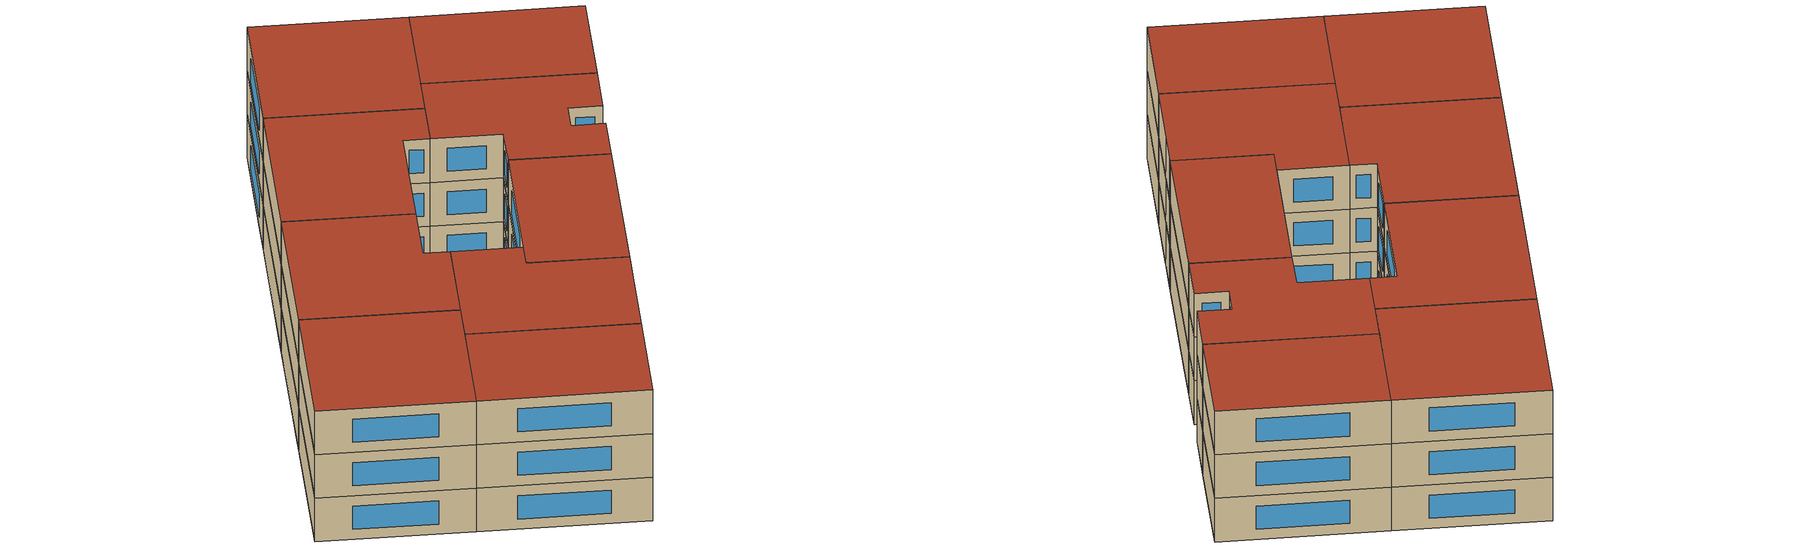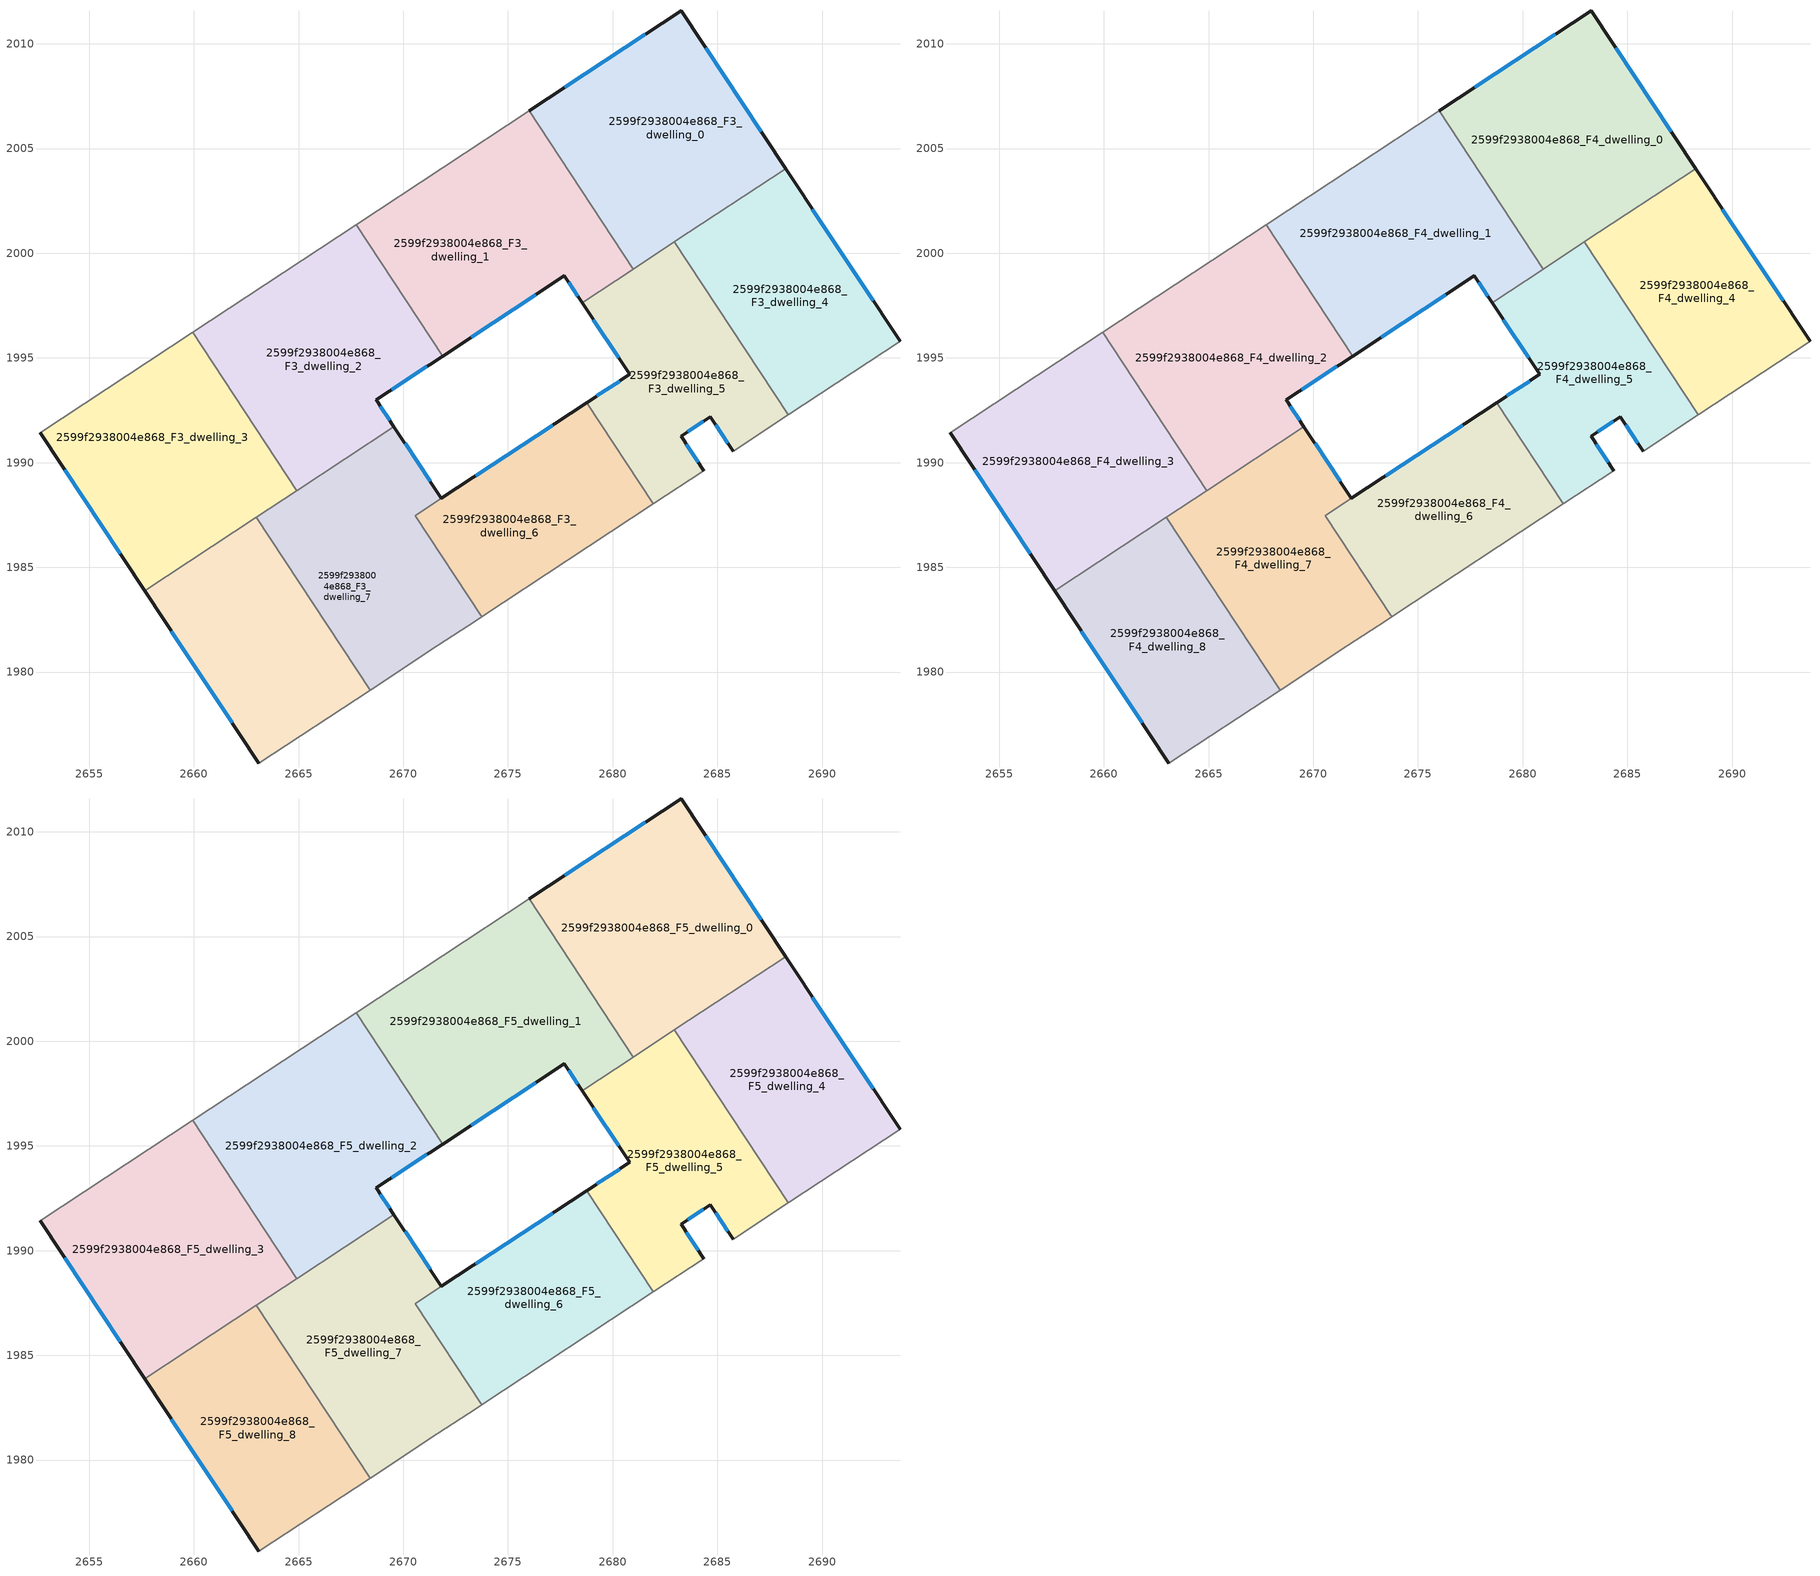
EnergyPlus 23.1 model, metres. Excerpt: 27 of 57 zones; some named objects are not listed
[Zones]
2599f2938004e868_F3_dwelling_0
 floor adiabatic (EU_floor_Construction): 2683.27,2011.58 2688.26,2004.04 2682.71,2000.38 2677.73,2007.93 z9
 floor to 2599f2938004e868_F2_dwelling_3 (EU_floor_Construction): 2677.73,2007.93 2682.71,2000.38 2680.98,1999.24 2676.01,2006.8 z9
 wall outside (EU_wall_Construction): 2688.26,2004.04 2683.27,2011.58 2676.01,2006.8 z9:12
 wall to 2599f2938004e868_F3_dwelling_1 (EU_wall_Construction): 2676.01,2006.8 2680.98,1999.24 z9:12
 wall to 2599f2938004e868_F3_dwelling_4 (EU_wall_Construction): 2682.95,2000.54 2688.26,2004.04 z9:12
 wall to 2599f2938004e868_F3_dwelling_5 (EU_wall_Construction): 2680.98,1999.24 2682.95,2000.54 z9:12
 window (EU_Window_Construction): 2681.56,2010.46 2677.71,2007.92 / 2687.09,2005.81 2684.44,2009.81 z9.7:11.3
2599f2938004e868_F3_dwelling_1
 floor to 2599f2938004e868_F2_dwelling_4 (EU_floor_Construction): 2673.59,2005.21 2678.56,1997.65 2678.54,1997.64 2677.7,1998.92 2671.88,1995.08 2667.75,2001.36 z9
 floor to 2599f2938004e868_F2_dwelling_3 (EU_floor_Construction): 2676.01,2006.8 2680.98,1999.24 2678.56,1997.65 2673.59,2005.21 z9
 wall outside (EU_wall_Construction): 2671.88,1995.08 2677.7,1998.92 2678.54,1997.64 z9:12
 wall to 2599f2938004e868_F3_dwelling_2 (EU_wall_Construction): 2667.75,2001.36 2671.88,1995.08 z9:12
 wall adiabatic (EU_wall_Construction): 2676.01,2006.8 2667.75,2001.36 z9:12
 wall to 2599f2938004e868_F3_dwelling_5 (EU_wall_Construction): 2678.54,1997.64 2680.98,1999.24 z9:12
 window (EU_Window_Construction): 2677.9,1998.62 2678.35,1997.94 / 2673.25,1995.98 2676.33,1998.02 z9.7:11.3
2599f2938004e868_F3_dwelling_2
 floor to 2599f2938004e868_F2_dwelling_6 (EU_floor_Construction): 2666.37,2000.46 2670.5,1994.18 2668.71,1993 2669.56,1991.72 2665.99,1989.38 2661.02,1996.93 z9
 floor to 2599f2938004e868_F2_dwelling_4 (EU_floor_Construction): 2667.75,2001.36 2671.88,1995.08 2670.5,1994.18 2666.37,2000.46 z9
 floor to 2599f2938004e868_F2_dwelling_9 (EU_floor_Construction): 2661.02,1996.93 2664.48,1991.67 2663.4,1990.96 2659.94,1996.22 z9
 floor to 2599f2938004e868_F2_dwelling_8 (EU_floor_Construction): 2664.48,1991.67 2665.99,1989.38 2664.91,1988.67 2663.4,1990.96 z9
 wall outside (EU_wall_Construction): 2669.56,1991.72 2668.71,1993 2671.88,1995.08 z9:12
 wall to 2599f2938004e868_F3_dwelling_3 (EU_wall_Construction): 2659.94,1996.22 2664.91,1988.67 z9:12
 wall adiabatic (EU_wall_Construction): 2667.75,2001.36 2659.94,1996.22 z9:12
 wall to 2599f2938004e868_F3_dwelling_7 (EU_wall_Construction): 2664.91,1988.67 2669.56,1991.72 z9:12
 window (EU_Window_Construction): 2669.36,1992.02 2668.91,1992.7 / 2669.46,1993.49 2671.14,1994.6 z9.7:11.3
2599f2938004e868_F3_dwelling_3
 floor to 2599f2938004e868_F2_dwelling_9 (EU_floor_Construction): 2659.94,1996.22 2663.4,1990.96 2656.13,1986.18 2652.66,1991.43 z9
 floor to 2599f2938004e868_F2_dwelling_8 (EU_floor_Construction): 2663.4,1990.96 2664.91,1988.67 2657.65,1983.89 2656.13,1986.18 z9
 wall outside (EU_wall_Construction): 2652.66,1991.43 2657.65,1983.89 z9:12
 wall adiabatic (EU_wall_Construction): 2659.94,1996.22 2652.66,1991.43 z9:12
 wall to 2599f2938004e868_F3_dwelling_8 (EU_wall_Construction): 2657.65,1983.89 2662.98,1987.4 z9:12
 wall to 2599f2938004e868_F3_dwelling_7 (EU_wall_Construction): 2662.98,1987.4 2664.91,1988.67 z9:12
 window (EU_Window_Construction): 2653.83,1989.66 2656.48,1985.66 z9.7:11.3
2599f2938004e868_F3_dwelling_4
 floor to 2599f2938004e868_F2_dwelling_0 (EU_floor_Construction): 2688.51,2003.67 2693.72,1995.79 2688.4,1992.28 2683.2,2000.17 z9
 floor to 2599f2938004e868_F2_dwelling_1 (EU_floor_Construction): 2688.26,2004.04 2688.51,2003.67 2683.2,2000.17 2682.95,2000.54 z9
 wall outside (EU_wall_Construction): 2693.72,1995.79 2688.26,2004.04 z9:12
 wall to 2599f2938004e868_F3_dwelling_5 (EU_wall_Construction): 2682.95,2000.54 2688.4,1992.28 z9:12
 wall adiabatic (EU_wall_Construction): 2688.4,1992.28 2693.72,1995.79 z9:12
 window (EU_Window_Construction): 2692.44,1997.72 2689.54,2002.1 z9.7:11.3
2599f2938004e868_F3_dwelling_5
 floor to 2599f2938004e868_F2_dwelling_2 (EU_floor_Construction): 2684.46,1997.72 2688.15,1992.11 2685.77,1990.54 2684.67,1992.2 2683.27,1991.26 2684.36,1989.62 2681.95,1988.04 2678.77,1992.87 2680.81,1994.21 2680.3,1994.99 z9
 floor to 2599f2938004e868_F2_dwelling_0 (EU_floor_Construction): 2683.2,2000.17 2688.4,1992.28 2688.15,1992.11 2682.95,2000.01 z9
 floor to 2599f2938004e868_F2_dwelling_4 (EU_floor_Construction): 2678.56,1997.65 2679.95,1995.54 2679.94,1995.53 2678.54,1997.64 z9
 floor to 2599f2938004e868_F2_dwelling_3 (EU_floor_Construction): 2682.71,2000.38 2684.46,1997.72 2680.3,1994.99 2680.22,1995.11 2679.94,1995.53 2679.95,1995.54 2678.56,1997.65 z9
 floor to 2599f2938004e868_F2_dwelling_1 (EU_floor_Construction): 2682.95,2000.54 2683.2,2000.17 2682.95,2000.01 2682.71,2000.38 z9
 wall outside (EU_wall_Construction): 2678.54,1997.64 2680.81,1994.21 2678.77,1992.87 / 2684.36,1989.62 2683.27,1991.26 2684.67,1992.2 2685.77,1990.54 z9:12
 wall adiabatic (EU_wall_Construction): 2681.95,1988.04 2684.36,1989.62 / 2685.77,1990.54 2688.4,1992.28 z9:12
 wall to 2599f2938004e868_F3_dwelling_6 (EU_wall_Construction): 2678.77,1992.87 2681.95,1988.04 z9:12
 window (EU_Window_Construction): 2680.33,1993.9 2679.25,1993.18 / 2679.08,1996.84 2680.28,1995.02 / 2684.93,1991.81 2685.51,1990.93 / 2683.6,1991.48 2684.34,1991.98 / 2684.1,1990.01 2683.52,1990.88 z9.7:11.3
2599f2938004e868_F3_dwelling_6
 floor to 2599f2938004e868_F2_dwelling_5 (EU_floor_Construction): 2676.39,1991.3 2679.57,1986.47 2673.74,1982.63 2670.56,1987.47 z9
 floor to 2599f2938004e868_F2_dwelling_2 (EU_floor_Construction): 2678.77,1992.87 2681.95,1988.04 2679.61,1986.5 2679.57,1986.47 2676.39,1991.3 2676.43,1991.33 z9
 wall outside (EU_wall_Construction): 2678.77,1992.87 2671.82,1988.3 z9:12
 wall adiabatic (EU_wall_Construction): 2673.74,1982.63 2681.95,1988.04 z9:12
 wall to 2599f2938004e868_F3_dwelling_7 (EU_wall_Construction): 2671.82,1988.3 2670.56,1987.47 2673.74,1982.63 z9:12
 window (EU_Window_Construction): 2677.14,1991.79 2673.45,1989.37 z9.7:11.3
2599f2938004e868_F3_dwelling_7
 floor to 2599f2938004e868_F2_dwelling_7 (EU_floor_Construction): 2666.22,1989.03 2671.43,1981.12 2668.42,1979.14 2663.22,1987.05 z9
 floor to 2599f2938004e868_F2_dwelling_6 (EU_floor_Construction): 2669.56,1991.72 2671.18,1989.27 2667.61,1986.92 2665.99,1989.38 z9
 floor to 2599f2938004e868_F2_dwelling_5 (EU_floor_Construction): 2671.82,1988.3 2670.56,1987.47 2673.74,1982.63 2673.5,1982.47 2671.63,1981.25 2671.43,1981.12 2667.61,1986.92 2671.18,1989.27 z9
 floor to 2599f2938004e868_F2_dwelling_8 (EU_floor_Construction): 2665.99,1989.38 2666.22,1989.02 2663.22,1987.05 2662.98,1987.4 z9
 wall outside (EU_wall_Construction): 2671.82,1988.3 2669.56,1991.72 z9:12
 wall adiabatic (EU_wall_Construction): 2668.42,1979.14 2671.63,1981.25 2673.5,1982.47 2673.74,1982.63 z9:12
 wall to 2599f2938004e868_F3_dwelling_8 (EU_wall_Construction): 2662.98,1987.4 2668.42,1979.14 z9:12
 window (EU_Window_Construction): 2671.29,1989.1 2670.09,1990.92 z9.7:11.3
2599f2938004e868_F3_dwelling_8
 floor to 2599f2938004e868_F2_dwelling_8 (EU_floor_Construction): 2663.22,1987.05 2660.66,1985.37 2665.87,1977.46 2663.11,1975.65 2657.65,1983.89 2662.98,1987.4 z9
 floor to 2599f2938004e868_F2_dwelling_7 (EU_floor_Construction): 2663.22,1987.05 2668.42,1979.14 2665.87,1977.46 2660.66,1985.37 z9
 wall outside (EU_wall_Construction): 2657.65,1983.89 2663.11,1975.65 z9:12
 wall adiabatic (EU_wall_Construction): 2663.11,1975.65 2668.42,1979.14 z9:12
 window (EU_Window_Construction): 2658.93,1981.95 2661.83,1977.58 z9.7:11.3
2599f2938004e868_F4_dwelling_0
 floor to 2599f2938004e868_F3_dwelling_0 (EU_floor_Construction): 2683.27,2011.58 2688.26,2004.04 2680.98,1999.24 2676.01,2006.8 z12
 wall outside (EU_wall_Construction): 2688.26,2004.04 2683.27,2011.58 2676.01,2006.8 z12:15
 wall to 2599f2938004e868_F4_dwelling_1 (EU_wall_Construction): 2676.01,2006.8 2680.98,1999.24 z12:15
 wall to 2599f2938004e868_F4_dwelling_4 (EU_wall_Construction): 2682.95,2000.54 2688.26,2004.04 z12:15
 wall to 2599f2938004e868_F4_dwelling_5 (EU_wall_Construction): 2680.98,1999.24 2682.95,2000.54 z12:15
 window (EU_Window_Construction): 2681.56,2010.46 2677.71,2007.92 / 2687.09,2005.81 2684.44,2009.81 z12.7:14.3
2599f2938004e868_F4_dwelling_1
 floor to 2599f2938004e868_F3_dwelling_1 (EU_floor_Construction): 2676.01,2006.8 2680.98,1999.24 2678.54,1997.64 2677.7,1998.92 2671.88,1995.08 2667.75,2001.36 z12
 wall outside (EU_wall_Construction): 2671.88,1995.08 2677.7,1998.92 2678.54,1997.64 z12:15
 wall to 2599f2938004e868_F4_dwelling_2 (EU_wall_Construction): 2667.75,2001.36 2671.88,1995.08 z12:15
 wall adiabatic (EU_wall_Construction): 2676.01,2006.8 2667.75,2001.36 z12:15
 wall to 2599f2938004e868_F4_dwelling_5 (EU_wall_Construction): 2678.54,1997.64 2680.98,1999.24 z12:15
 window (EU_Window_Construction): 2677.9,1998.62 2678.35,1997.94 / 2673.25,1995.98 2676.33,1998.02 z12.7:14.3
2599f2938004e868_F4_dwelling_2
 floor to 2599f2938004e868_F3_dwelling_2 (EU_floor_Construction): 2667.75,2001.36 2671.88,1995.08 2668.71,1993 2669.56,1991.72 2664.91,1988.67 2659.94,1996.22 z12
 wall outside (EU_wall_Construction): 2669.56,1991.72 2668.71,1993 2671.88,1995.08 z12:15
 wall to 2599f2938004e868_F4_dwelling_3 (EU_wall_Construction): 2659.94,1996.22 2664.91,1988.67 z12:15
 wall adiabatic (EU_wall_Construction): 2667.75,2001.36 2659.94,1996.22 z12:15
 wall to 2599f2938004e868_F4_dwelling_7 (EU_wall_Construction): 2664.91,1988.67 2669.56,1991.72 z12:15
 window (EU_Window_Construction): 2669.36,1992.02 2668.91,1992.7 / 2669.46,1993.49 2671.14,1994.6 z12.7:14.3
2599f2938004e868_F4_dwelling_3
 floor to 2599f2938004e868_F3_dwelling_3 (EU_floor_Construction): 2659.94,1996.22 2664.91,1988.67 2657.65,1983.89 2652.66,1991.43 z12
 wall outside (EU_wall_Construction): 2652.66,1991.43 2657.65,1983.89 z12:15
 wall adiabatic (EU_wall_Construction): 2659.94,1996.22 2652.66,1991.43 z12:15
 wall to 2599f2938004e868_F4_dwelling_8 (EU_wall_Construction): 2657.65,1983.89 2662.98,1987.4 z12:15
 wall to 2599f2938004e868_F4_dwelling_7 (EU_wall_Construction): 2662.98,1987.4 2664.91,1988.67 z12:15
 window (EU_Window_Construction): 2653.83,1989.66 2656.48,1985.66 z12.7:14.3
2599f2938004e868_F4_dwelling_4
 floor to 2599f2938004e868_F3_dwelling_4 (EU_floor_Construction): 2688.26,2004.04 2693.72,1995.79 2688.4,1992.28 2682.95,2000.54 z12
 wall outside (EU_wall_Construction): 2693.72,1995.79 2688.26,2004.04 z12:15
 wall to 2599f2938004e868_F4_dwelling_5 (EU_wall_Construction): 2682.95,2000.54 2688.4,1992.28 z12:15
 wall adiabatic (EU_wall_Construction): 2688.4,1992.28 2693.72,1995.79 z12:15
 window (EU_Window_Construction): 2692.44,1997.72 2689.54,2002.1 z12.7:14.3
2599f2938004e868_F4_dwelling_5
 floor to 2599f2938004e868_F3_dwelling_5 (EU_floor_Construction): 2682.95,2000.54 2688.4,1992.28 2685.77,1990.54 2684.67,1992.2 2683.27,1991.26 2684.36,1989.62 2681.95,1988.04 2678.77,1992.87 2680.81,1994.21 2678.54,1997.64 z12
 wall outside (EU_wall_Construction): 2678.54,1997.64 2680.81,1994.21 2678.77,1992.87 / 2684.36,1989.62 2683.27,1991.26 2684.67,1992.2 2685.77,1990.54 z12:15
 wall adiabatic (EU_wall_Construction): 2681.95,1988.04 2684.36,1989.62 / 2685.77,1990.54 2688.4,1992.28 z12:15
 wall to 2599f2938004e868_F4_dwelling_6 (EU_wall_Construction): 2678.77,1992.87 2681.95,1988.04 z12:15
 window (EU_Window_Construction): 2680.33,1993.9 2679.25,1993.18 / 2679.08,1996.84 2680.28,1995.02 / 2684.93,1991.81 2685.51,1990.93 / 2683.6,1991.48 2684.34,1991.98 / 2684.1,1990.01 2683.52,1990.88 z12.7:14.3
2599f2938004e868_F4_dwelling_6
 floor to 2599f2938004e868_F3_dwelling_6 (EU_floor_Construction): 2678.77,1992.87 2681.95,1988.04 2673.74,1982.63 2670.56,1987.47 z12
 wall outside (EU_wall_Construction): 2678.77,1992.87 2671.82,1988.3 z12:15
 wall adiabatic (EU_wall_Construction): 2673.74,1982.63 2681.95,1988.04 z12:15
 wall to 2599f2938004e868_F4_dwelling_7 (EU_wall_Construction): 2671.82,1988.3 2670.56,1987.47 2673.74,1982.63 z12:15
 window (EU_Window_Construction): 2677.14,1991.79 2673.45,1989.37 z12.7:14.3
2599f2938004e868_F4_dwelling_7
 floor to 2599f2938004e868_F3_dwelling_7 (EU_floor_Construction): 2671.82,1988.3 2670.56,1987.47 2673.74,1982.63 2673.5,1982.47 2671.63,1981.25 2668.42,1979.14 2662.98,1987.4 2669.56,1991.72 z12
 wall outside (EU_wall_Construction): 2671.82,1988.3 2669.56,1991.72 z12:15
 wall adiabatic (EU_wall_Construction): 2668.42,1979.14 2671.63,1981.25 2673.5,1982.47 2673.74,1982.63 z12:15
 wall to 2599f2938004e868_F4_dwelling_8 (EU_wall_Construction): 2662.98,1987.4 2668.42,1979.14 z12:15
 window (EU_Window_Construction): 2671.29,1989.1 2670.09,1990.92 z12.7:14.3
2599f2938004e868_F4_dwelling_8
 floor to 2599f2938004e868_F3_dwelling_8 (EU_floor_Construction): 2662.98,1987.4 2668.42,1979.14 2663.11,1975.65 2657.65,1983.89 z12
 wall outside (EU_wall_Construction): 2657.65,1983.89 2663.11,1975.65 z12:15
 wall adiabatic (EU_wall_Construction): 2663.11,1975.65 2668.42,1979.14 z12:15
 window (EU_Window_Construction): 2658.93,1981.95 2661.83,1977.58 z12.7:14.3
2599f2938004e868_F5_dwelling_0
 floor to 2599f2938004e868_F4_dwelling_0 (EU_floor_Construction): 2683.27,2011.58 2688.26,2004.04 2680.98,1999.24 2676.01,2006.8 z15
 wall outside (EU_wall_Construction): 2688.26,2004.04 2683.27,2011.58 2676.01,2006.8 z15:18
 wall to 2599f2938004e868_F5_dwelling_1 (EU_wall_Construction): 2676.01,2006.8 2680.98,1999.24 z15:18
 wall to 2599f2938004e868_F5_dwelling_4 (EU_wall_Construction): 2682.95,2000.54 2688.26,2004.04 z15:18
 wall to 2599f2938004e868_F5_dwelling_5 (EU_wall_Construction): 2680.98,1999.24 2682.95,2000.54 z15:18
 window (EU_Window_Construction): 2681.56,2010.46 2677.71,2007.92 / 2687.09,2005.81 2684.44,2009.81 z15.7:17.3
 roof outside (EU_roof_Construction): 2688.26,2004.04 2683.27,2011.58 2676.01,2006.8 2680.98,1999.24 z18
2599f2938004e868_F5_dwelling_1
 floor to 2599f2938004e868_F4_dwelling_1 (EU_floor_Construction): 2676.01,2006.8 2680.98,1999.24 2678.54,1997.64 2677.7,1998.92 2671.88,1995.08 2667.75,2001.36 z15
 wall outside (EU_wall_Construction): 2671.88,1995.08 2677.7,1998.92 2678.54,1997.64 z15:18
 wall to 2599f2938004e868_F5_dwelling_2 (EU_wall_Construction): 2667.75,2001.36 2671.88,1995.08 z15:18
 wall adiabatic (EU_wall_Construction): 2676.01,2006.8 2667.75,2001.36 z15:18
 wall to 2599f2938004e868_F5_dwelling_5 (EU_wall_Construction): 2678.54,1997.64 2680.98,1999.24 z15:18
 window (EU_Window_Construction): 2677.9,1998.62 2678.35,1997.94 / 2673.25,1995.98 2676.33,1998.02 z15.7:17.3
 roof outside (EU_roof_Construction): 2678.54,1997.64 2680.98,1999.24 2676.01,2006.8 2667.75,2001.36 2671.88,1995.08 2677.7,1998.92 z18
2599f2938004e868_F5_dwelling_2
 floor to 2599f2938004e868_F4_dwelling_2 (EU_floor_Construction): 2667.75,2001.36 2671.88,1995.08 2668.71,1993 2669.56,1991.72 2664.91,1988.67 2659.94,1996.22 z15
 wall outside (EU_wall_Construction): 2669.56,1991.72 2668.71,1993 2671.88,1995.08 z15:18
 wall to 2599f2938004e868_F5_dwelling_3 (EU_wall_Construction): 2659.94,1996.22 2664.91,1988.67 z15:18
 wall adiabatic (EU_wall_Construction): 2667.75,2001.36 2659.94,1996.22 z15:18
 wall to 2599f2938004e868_F5_dwelling_7 (EU_wall_Construction): 2664.91,1988.67 2669.56,1991.72 z15:18
 window (EU_Window_Construction): 2669.36,1992.02 2668.91,1992.7 / 2669.46,1993.49 2671.14,1994.6 z15.7:17.3
 roof outside (EU_roof_Construction): 2669.56,1991.72 2668.71,1993 2671.88,1995.08 2667.75,2001.36 2659.94,1996.22 2664.91,1988.67 z18
2599f2938004e868_F5_dwelling_3
 floor to 2599f2938004e868_F4_dwelling_3 (EU_floor_Construction): 2659.94,1996.22 2664.91,1988.67 2657.65,1983.89 2652.66,1991.43 z15
 wall outside (EU_wall_Construction): 2652.66,1991.43 2657.65,1983.89 z15:18
 wall adiabatic (EU_wall_Construction): 2659.94,1996.22 2652.66,1991.43 z15:18
 wall to 2599f2938004e868_F5_dwelling_8 (EU_wall_Construction): 2657.65,1983.89 2662.98,1987.4 z15:18
 wall to 2599f2938004e868_F5_dwelling_7 (EU_wall_Construction): 2662.98,1987.4 2664.91,1988.67 z15:18
 window (EU_Window_Construction): 2653.83,1989.66 2656.48,1985.66 z15.7:17.3
 roof outside (EU_roof_Construction): 2664.91,1988.67 2659.94,1996.22 2652.66,1991.43 2657.65,1983.89 z18
2599f2938004e868_F5_dwelling_4
 floor to 2599f2938004e868_F4_dwelling_4 (EU_floor_Construction): 2688.26,2004.04 2693.72,1995.79 2688.4,1992.28 2682.95,2000.54 z15
 wall outside (EU_wall_Construction): 2693.72,1995.79 2688.26,2004.04 z15:18
 wall to 2599f2938004e868_F5_dwelling_5 (EU_wall_Construction): 2682.95,2000.54 2688.4,1992.28 z15:18
 wall adiabatic (EU_wall_Construction): 2688.4,1992.28 2693.72,1995.79 z15:18
 window (EU_Window_Construction): 2692.44,1997.72 2689.54,2002.1 z15.7:17.3
 roof outside (EU_roof_Construction): 2693.72,1995.79 2688.26,2004.04 2682.95,2000.54 2688.4,1992.28 z18
2599f2938004e868_F5_dwelling_5
 floor to 2599f2938004e868_F4_dwelling_5 (EU_floor_Construction): 2682.95,2000.54 2688.4,1992.28 2685.77,1990.54 2684.67,1992.2 2683.27,1991.26 2684.36,1989.62 2681.95,1988.04 2678.77,1992.87 2680.81,1994.21 2678.54,1997.64 z15
 wall outside (EU_wall_Construction): 2678.54,1997.64 2680.81,1994.21 2678.77,1992.87 / 2684.36,1989.62 2683.27,1991.26 2684.67,1992.2 2685.77,1990.54 z15:18
 wall adiabatic (EU_wall_Construction): 2681.95,1988.04 2684.36,1989.62 / 2685.77,1990.54 2688.4,1992.28 z15:18
 wall to 2599f2938004e868_F5_dwelling_6 (EU_wall_Construction): 2678.77,1992.87 2681.95,1988.04 z15:18
 window (EU_Window_Construction): 2680.33,1993.9 2679.25,1993.18 / 2679.08,1996.84 2680.28,1995.02 / 2684.93,1991.81 2685.51,1990.93 / 2683.6,1991.48 2684.34,1991.98 / 2684.1,1990.01 2683.52,1990.88 z15.7:17.3
 roof outside (EU_roof_Construction): 2685.77,1990.54 2688.4,1992.28 2682.95,2000.54 2678.54,1997.64 2680.81,1994.21 2678.77,1992.87 2681.95,1988.04 2684.36,1989.62 2683.27,1991.26 2684.67,1992.2 z18
2599f2938004e868_F5_dwelling_6
 floor to 2599f2938004e868_F4_dwelling_6 (EU_floor_Construction): 2678.77,1992.87 2681.95,1988.04 2673.74,1982.63 2670.56,1987.47 z15
 wall outside (EU_wall_Construction): 2678.77,1992.87 2671.82,1988.3 z15:18
 wall adiabatic (EU_wall_Construction): 2673.74,1982.63 2681.95,1988.04 z15:18
 wall to 2599f2938004e868_F5_dwelling_7 (EU_wall_Construction): 2671.82,1988.3 2670.56,1987.47 2673.74,1982.63 z15:18
 window (EU_Window_Construction): 2677.14,1991.79 2673.45,1989.37 z15.7:17.3
 roof outside (EU_roof_Construction): 2681.95,1988.04 2678.77,1992.87 2670.56,1987.47 2673.74,1982.63 z18
2599f2938004e868_F5_dwelling_7
 floor to 2599f2938004e868_F4_dwelling_7 (EU_floor_Construction): 2671.82,1988.3 2670.56,1987.47 2673.74,1982.63 2673.5,1982.47 2671.63,1981.25 2668.42,1979.14 2662.98,1987.4 2669.56,1991.72 z15
 wall outside (EU_wall_Construction): 2671.82,1988.3 2669.56,1991.72 z15:18
 wall adiabatic (EU_wall_Construction): 2668.42,1979.14 2671.63,1981.25 2673.5,1982.47 2673.74,1982.63 z15:18
 wall to 2599f2938004e868_F5_dwelling_8 (EU_wall_Construction): 2662.98,1987.4 2668.42,1979.14 z15:18
 window (EU_Window_Construction): 2671.29,1989.1 2670.09,1990.92 z15.7:17.3
 roof outside (EU_roof_Construction): 2671.63,1981.25 2673.5,1982.47 2673.74,1982.63 2670.56,1987.47 2671.82,1988.3 2669.56,1991.72 2662.98,1987.4 2668.42,1979.14 z18
2599f2938004e868_F5_dwelling_8
 floor to 2599f2938004e868_F4_dwelling_8 (EU_floor_Construction): 2662.98,1987.4 2668.42,1979.14 2663.11,1975.65 2657.65,1983.89 z15
 wall outside (EU_wall_Construction): 2657.65,1983.89 2663.11,1975.65 z15:18
 wall adiabatic (EU_wall_Construction): 2663.11,1975.65 2668.42,1979.14 z15:18
 window (EU_Window_Construction): 2658.93,1981.95 2661.83,1977.58 z15.7:17.3
 roof outside (EU_roof_Construction): 2668.42,1979.14 2662.98,1987.4 2657.65,1983.89 2663.11,1975.65 z18
[Building]
EU S2 Campaign: North Axis=0; Terrain=City; Solar Distribution=FullExterior
[Site:Location]
Budapest.Ferenc.Liszt.Intl.AP: Latitude=47.437; Longitude=19.256; Time Zone=1; Elevation=185
[SizingPeriod:WeatherFileDays]
AnnualSizingPeriod: Begin Month=1; Begin Day of Month=1; End Month=12; End Day of Month=31; Day of Week for Start Day=Monday; Use Weather File Daylight Saving Period=No; Use Weather File Rain and Snow Indicators=No
[MATERIAL]
EU_InternalMass_Material: Roughness=MediumRough; Thickness=0.1; Conductivity=1; Density=1800; Specific Heat=900; Thermal Absorptance=0.9; Solar Absorptance=0.7; Visible Absorptance=0.7
[MATERIAL:NOMASS] Roughness=MediumRough; Thermal Absorptance=0.9; Solar Absorptance=0.7; Visible Absorptance=0.7
Name | Thermal Resistance
EU_wall_NoMass | 0.832559
EU_roof_NoMass | 1.39638
EU_floor_NoMass | 0.872794
[WINDOWMATERIAL:SIMPLEGLAZINGSYSTEM]
EU_Window_SimpleGlazing: UFactor=2.79869; Solar Heat Gain Coefficient=0.75; Visible Transmittance=0.75
[CONSTRUCTION]
EU_wall_Construction: EU_wall_NoMass
EU_roof_Construction: EU_roof_NoMass
EU_floor_Construction: EU_floor_NoMass
EU_Window_Construction: EU_Window_SimpleGlazing
EU_InternalMass_Construction: EU_InternalMass_Material
[ZONE] Type=1; Multiplier=1; Ceiling Height=autocalculate; Floor Area=autocalculate; Part of Total Floor Area=Yes
Name | Volume
2599f2938004e868_F3_dwelling_0; 2599f2938004e868_F4_dwelling_0; 2599f2938004e868_F5_dwelling_0 | 236.236
2599f2938004e868_F3_dwelling_1; 2599f2938004e868_F4_dwelling_1; 2599f2938004e868_F5_dwelling_1 | 236.248
2599f2938004e868_F3_dwelling_2; 2599f2938004e868_F4_dwelling_2; 2599f2938004e868_F5_dwelling_2 | 236.249
2599f2938004e868_F3_dwelling_3; 2599f2938004e868_F4_dwelling_3; 2599f2938004e868_F5_dwelling_3 | 236.243
2599f2938004e868_F3_dwelling_4; 2599f2938004e868_F4_dwelling_4; 2599f2938004e868_F5_dwelling_4 | 189
2599f2938004e868_F3_dwelling_5; 2599f2938004e868_F4_dwelling_5; 2599f2938004e868_F5_dwelling_5 | 188.982
2599f2938004e868_F3_dwelling_6; 2599f2938004e868_F4_dwelling_6; 2599f2938004e868_F5_dwelling_6 | 170.492
2599f2938004e868_F3_dwelling_7; 2599f2938004e868_F4_dwelling_7; 2599f2938004e868_F5_dwelling_7 | 207.525
2599f2938004e868_F3_dwelling_8; 2599f2938004e868_F4_dwelling_8; 2599f2938004e868_F5_dwelling_8 | 188.981
[INTERNALMASS] Construction=EU_InternalMass_Construction
Name | Zone or ZoneList | Surface Area
2599f2938004e868_F3_dwelling_0_EU_InternalMass | 2599f2938004e868_F3_dwelling_0 | 78.7454
2599f2938004e868_F3_dwelling_1_EU_InternalMass | 2599f2938004e868_F3_dwelling_1 | 78.7493
2599f2938004e868_F3_dwelling_2_EU_InternalMass | 2599f2938004e868_F3_dwelling_2 | 78.7495
2599f2938004e868_F3_dwelling_3_EU_InternalMass | 2599f2938004e868_F3_dwelling_3 | 78.7477
2599f2938004e868_F3_dwelling_4_EU_InternalMass | 2599f2938004e868_F3_dwelling_4 | 63
2599f2938004e868_F3_dwelling_5_EU_InternalMass | 2599f2938004e868_F3_dwelling_5 | 62.9938
2599f2938004e868_F3_dwelling_6_EU_InternalMass | 2599f2938004e868_F3_dwelling_6 | 56.8295
2599f2938004e868_F3_dwelling_7_EU_InternalMass | 2599f2938004e868_F3_dwelling_7 | 69.1729
2599f2938004e868_F3_dwelling_8_EU_InternalMass | 2599f2938004e868_F3_dwelling_8 | 62.9936
2599f2938004e868_F4_dwelling_0_EU_InternalMass | 2599f2938004e868_F4_dwelling_0 | 78.7454
2599f2938004e868_F4_dwelling_1_EU_InternalMass | 2599f2938004e868_F4_dwelling_1 | 78.7493
2599f2938004e868_F4_dwelling_2_EU_InternalMass | 2599f2938004e868_F4_dwelling_2 | 78.7495
2599f2938004e868_F4_dwelling_3_EU_InternalMass | 2599f2938004e868_F4_dwelling_3 | 78.7477
2599f2938004e868_F4_dwelling_4_EU_InternalMass | 2599f2938004e868_F4_dwelling_4 | 63
2599f2938004e868_F4_dwelling_5_EU_InternalMass | 2599f2938004e868_F4_dwelling_5 | 62.9938
2599f2938004e868_F4_dwelling_6_EU_InternalMass | 2599f2938004e868_F4_dwelling_6 | 56.8295
2599f2938004e868_F4_dwelling_7_EU_InternalMass | 2599f2938004e868_F4_dwelling_7 | 69.1729
2599f2938004e868_F4_dwelling_8_EU_InternalMass | 2599f2938004e868_F4_dwelling_8 | 62.9936
2599f2938004e868_F5_dwelling_0_EU_InternalMass | 2599f2938004e868_F5_dwelling_0 | 78.7454
2599f2938004e868_F5_dwelling_1_EU_InternalMass | 2599f2938004e868_F5_dwelling_1 | 78.7493
2599f2938004e868_F5_dwelling_2_EU_InternalMass | 2599f2938004e868_F5_dwelling_2 | 78.7495
2599f2938004e868_F5_dwelling_3_EU_InternalMass | 2599f2938004e868_F5_dwelling_3 | 78.7477
2599f2938004e868_F5_dwelling_4_EU_InternalMass | 2599f2938004e868_F5_dwelling_4 | 63
2599f2938004e868_F5_dwelling_5_EU_InternalMass | 2599f2938004e868_F5_dwelling_5 | 62.9938
2599f2938004e868_F5_dwelling_6_EU_InternalMass | 2599f2938004e868_F5_dwelling_6 | 56.8295
2599f2938004e868_F5_dwelling_7_EU_InternalMass | 2599f2938004e868_F5_dwelling_7 | 69.1729
2599f2938004e868_F5_dwelling_8_EU_InternalMass | 2599f2938004e868_F5_dwelling_8 | 62.9936
[OTHEREQUIPMENT] Fuel Type=Electricity; Design Level Calculation Method=Watts/Area; Power per Zone Floor Area=1; Fraction Latent=0; Fraction Radiant=0; Fraction Lost=0; Carbon Dioxide Generation Rate=0; EndUse Subcategory=EU_Step8_InternalGains
Name | Zone or ZoneList or Space or SpaceList | Schedule
EU_Step8_InternalGain_2599f2938004e868_F3_dwelling_0_f000 | 2599f2938004e868_F3_dwelling_0 | EU_Step8_GainSchedule_2599f2938004e868_F3_dwelling_0_f000
EU_Step8_InternalGain_2599f2938004e868_F3_dwelling_1_f000 | 2599f2938004e868_F3_dwelling_1 | EU_Step8_GainSchedule_2599f2938004e868_F3_dwelling_1_f000
EU_Step8_InternalGain_2599f2938004e868_F3_dwelling_2_f000 | 2599f2938004e868_F3_dwelling_2 | EU_Step8_GainSchedule_2599f2938004e868_F3_dwelling_2_f000
EU_Step8_InternalGain_2599f2938004e868_F3_dwelling_3_f000 | 2599f2938004e868_F3_dwelling_3 | EU_Step8_GainSchedule_2599f2938004e868_F3_dwelling_3_f000
EU_Step8_InternalGain_2599f2938004e868_F3_dwelling_4_f000 | 2599f2938004e868_F3_dwelling_4 | EU_Step8_GainSchedule_2599f2938004e868_F3_dwelling_4_f000
EU_Step8_InternalGain_2599f2938004e868_F3_dwelling_5_f000 | 2599f2938004e868_F3_dwelling_5 | EU_Step8_GainSchedule_2599f2938004e868_F3_dwelling_5_f000
EU_Step8_InternalGain_2599f2938004e868_F3_dwelling_6_f000 | 2599f2938004e868_F3_dwelling_6 | EU_Step8_GainSchedule_2599f2938004e868_F3_dwelling_6_f000
EU_Step8_InternalGain_2599f2938004e868_F3_dwelling_7_f000 | 2599f2938004e868_F3_dwelling_7 | EU_Step8_GainSchedule_2599f2938004e868_F3_dwelling_7_f000
EU_Step8_InternalGain_2599f2938004e868_F3_dwelling_8_f000 | 2599f2938004e868_F3_dwelling_8 | EU_Step8_GainSchedule_2599f2938004e868_F3_dwelling_8_f000
EU_Step8_InternalGain_2599f2938004e868_F4_dwelling_0_f000 | 2599f2938004e868_F4_dwelling_0 | EU_Step8_GainSchedule_2599f2938004e868_F4_dwelling_0_f000
EU_Step8_InternalGain_2599f2938004e868_F4_dwelling_1_f000 | 2599f2938004e868_F4_dwelling_1 | EU_Step8_GainSchedule_2599f2938004e868_F4_dwelling_1_f000
EU_Step8_InternalGain_2599f2938004e868_F4_dwelling_2_f000 | 2599f2938004e868_F4_dwelling_2 | EU_Step8_GainSchedule_2599f2938004e868_F4_dwelling_2_f000
EU_Step8_InternalGain_2599f2938004e868_F4_dwelling_3_f000 | 2599f2938004e868_F4_dwelling_3 | EU_Step8_GainSchedule_2599f2938004e868_F4_dwelling_3_f000
EU_Step8_InternalGain_2599f2938004e868_F4_dwelling_4_f000 | 2599f2938004e868_F4_dwelling_4 | EU_Step8_GainSchedule_2599f2938004e868_F4_dwelling_4_f000
EU_Step8_InternalGain_2599f2938004e868_F4_dwelling_5_f000 | 2599f2938004e868_F4_dwelling_5 | EU_Step8_GainSchedule_2599f2938004e868_F4_dwelling_5_f000
EU_Step8_InternalGain_2599f2938004e868_F4_dwelling_6_f000 | 2599f2938004e868_F4_dwelling_6 | EU_Step8_GainSchedule_2599f2938004e868_F4_dwelling_6_f000
EU_Step8_InternalGain_2599f2938004e868_F4_dwelling_7_f000 | 2599f2938004e868_F4_dwelling_7 | EU_Step8_GainSchedule_2599f2938004e868_F4_dwelling_7_f000
EU_Step8_InternalGain_2599f2938004e868_F4_dwelling_8_f000 | 2599f2938004e868_F4_dwelling_8 | EU_Step8_GainSchedule_2599f2938004e868_F4_dwelling_8_f000
EU_Step8_InternalGain_2599f2938004e868_F5_dwelling_0_f000 | 2599f2938004e868_F5_dwelling_0 | EU_Step8_GainSchedule_2599f2938004e868_F5_dwelling_0_f000
EU_Step8_InternalGain_2599f2938004e868_F5_dwelling_1_f000 | 2599f2938004e868_F5_dwelling_1 | EU_Step8_GainSchedule_2599f2938004e868_F5_dwelling_1_f000
EU_Step8_InternalGain_2599f2938004e868_F5_dwelling_2_f000 | 2599f2938004e868_F5_dwelling_2 | EU_Step8_GainSchedule_2599f2938004e868_F5_dwelling_2_f000
EU_Step8_InternalGain_2599f2938004e868_F5_dwelling_3_f000 | 2599f2938004e868_F5_dwelling_3 | EU_Step8_GainSchedule_2599f2938004e868_F5_dwelling_3_f000
EU_Step8_InternalGain_2599f2938004e868_F5_dwelling_4_f000 | 2599f2938004e868_F5_dwelling_4 | EU_Step8_GainSchedule_2599f2938004e868_F5_dwelling_4_f000
EU_Step8_InternalGain_2599f2938004e868_F5_dwelling_5_f000 | 2599f2938004e868_F5_dwelling_5 | EU_Step8_GainSchedule_2599f2938004e868_F5_dwelling_5_f000
EU_Step8_InternalGain_2599f2938004e868_F5_dwelling_6_f000 | 2599f2938004e868_F5_dwelling_6 | EU_Step8_GainSchedule_2599f2938004e868_F5_dwelling_6_f000
EU_Step8_InternalGain_2599f2938004e868_F5_dwelling_7_f000 | 2599f2938004e868_F5_dwelling_7 | EU_Step8_GainSchedule_2599f2938004e868_F5_dwelling_7_f000
EU_Step8_InternalGain_2599f2938004e868_F5_dwelling_8_f000 | 2599f2938004e868_F5_dwelling_8 | EU_Step8_GainSchedule_2599f2938004e868_F5_dwelling_8_f000
[ZONEVENTILATION:DESIGNFLOWRATE] Schedule=EU_AlwaysOn; Design Flow Rate Calculation Method=AirChanges/Hour; Air Changes per Hour=0.475469; Ventilation Type=Natural; Fan Pressure Rise=0; Fan Total Efficiency=1; Constant Term Coefficient=1; Temperature Term Coefficient=0; Velocity Term Coefficient=0; Velocity Squared Term Coefficient=0; Minimum Indoor Temperature=-100; Maximum Indoor Temperature=100; Delta Temperature=-100; Minimum Outdoor Temperature=-100; Maximum Outdoor Temperature=100; Maximum Wind Speed=40
Name | Zone or ZoneList or Space or SpaceList
EU_ConstantAir_2599f2938004e868_F3_dwelling_0 | 2599f2938004e868_F3_dwelling_0
EU_ConstantAir_2599f2938004e868_F3_dwelling_1 | 2599f2938004e868_F3_dwelling_1
EU_ConstantAir_2599f2938004e868_F3_dwelling_2 | 2599f2938004e868_F3_dwelling_2
EU_ConstantAir_2599f2938004e868_F3_dwelling_3 | 2599f2938004e868_F3_dwelling_3
EU_ConstantAir_2599f2938004e868_F3_dwelling_4 | 2599f2938004e868_F3_dwelling_4
EU_ConstantAir_2599f2938004e868_F3_dwelling_5 | 2599f2938004e868_F3_dwelling_5
EU_ConstantAir_2599f2938004e868_F3_dwelling_6 | 2599f2938004e868_F3_dwelling_6
EU_ConstantAir_2599f2938004e868_F3_dwelling_7 | 2599f2938004e868_F3_dwelling_7
EU_ConstantAir_2599f2938004e868_F3_dwelling_8 | 2599f2938004e868_F3_dwelling_8
EU_ConstantAir_2599f2938004e868_F4_dwelling_0 | 2599f2938004e868_F4_dwelling_0
EU_ConstantAir_2599f2938004e868_F4_dwelling_1 | 2599f2938004e868_F4_dwelling_1
EU_ConstantAir_2599f2938004e868_F4_dwelling_2 | 2599f2938004e868_F4_dwelling_2
EU_ConstantAir_2599f2938004e868_F4_dwelling_3 | 2599f2938004e868_F4_dwelling_3
EU_ConstantAir_2599f2938004e868_F4_dwelling_4 | 2599f2938004e868_F4_dwelling_4
EU_ConstantAir_2599f2938004e868_F4_dwelling_5 | 2599f2938004e868_F4_dwelling_5
EU_ConstantAir_2599f2938004e868_F4_dwelling_6 | 2599f2938004e868_F4_dwelling_6
EU_ConstantAir_2599f2938004e868_F4_dwelling_7 | 2599f2938004e868_F4_dwelling_7
EU_ConstantAir_2599f2938004e868_F4_dwelling_8 | 2599f2938004e868_F4_dwelling_8
EU_ConstantAir_2599f2938004e868_F5_dwelling_0 | 2599f2938004e868_F5_dwelling_0
EU_ConstantAir_2599f2938004e868_F5_dwelling_1 | 2599f2938004e868_F5_dwelling_1
EU_ConstantAir_2599f2938004e868_F5_dwelling_2 | 2599f2938004e868_F5_dwelling_2
EU_ConstantAir_2599f2938004e868_F5_dwelling_3 | 2599f2938004e868_F5_dwelling_3
EU_ConstantAir_2599f2938004e868_F5_dwelling_4 | 2599f2938004e868_F5_dwelling_4
EU_ConstantAir_2599f2938004e868_F5_dwelling_5 | 2599f2938004e868_F5_dwelling_5
EU_ConstantAir_2599f2938004e868_F5_dwelling_6 | 2599f2938004e868_F5_dwelling_6
EU_ConstantAir_2599f2938004e868_F5_dwelling_7 | 2599f2938004e868_F5_dwelling_7
EU_ConstantAir_2599f2938004e868_F5_dwelling_8 | 2599f2938004e868_F5_dwelling_8
[HVACTEMPLATE:THERMOSTAT] Constant Heating Setpoint=20; Constant Cooling Setpoint=50
EU_HeatOnly_2599f2938004e868_F0_dwelling_0; EU_HeatOnly_2599f2938004e868_F0_dwelling_1; EU_HeatOnly_2599f2938004e868_F0_dwelling_2; EU_HeatOnly_2599f2938004e868_F0_dwelling_3; EU_HeatOnly_2599f2938004e868_F0_dwelling_4; EU_HeatOnly_2599f2938004e868_F0_dwelling_5; EU_HeatOnly_2599f2938004e868_F0_dwelling_6; EU_HeatOnly_2599f2938004e868_F0_dwelling_7; EU_HeatOnly_2599f2938004e868_F0_dwelling_8; EU_HeatOnly_2599f2938004e868_F0_dwelling_9; EU_HeatOnly_2599f2938004e868_F1_dwelling_0; EU_HeatOnly_2599f2938004e868_F1_dwelling_1; EU_HeatOnly_2599f2938004e868_F1_dwelling_2; EU_HeatOnly_2599f2938004e868_F1_dwelling_3; EU_HeatOnly_2599f2938004e868_F1_dwelling_4; EU_HeatOnly_2599f2938004e868_F1_dwelling_5; EU_HeatOnly_2599f2938004e868_F1_dwelling_6; EU_HeatOnly_2599f2938004e868_F1_dwelling_7; EU_HeatOnly_2599f2938004e868_F1_dwelling_8; EU_HeatOnly_2599f2938004e868_F1_dwelling_9; EU_HeatOnly_2599f2938004e868_F2_dwelling_0; EU_HeatOnly_2599f2938004e868_F2_dwelling_1; EU_HeatOnly_2599f2938004e868_F2_dwelling_2; EU_HeatOnly_2599f2938004e868_F2_dwelling_3; EU_HeatOnly_2599f2938004e868_F2_dwelling_4; EU_HeatOnly_2599f2938004e868_F2_dwelling_5; EU_HeatOnly_2599f2938004e868_F2_dwelling_6; EU_HeatOnly_2599f2938004e868_F2_dwelling_7; EU_HeatOnly_2599f2938004e868_F2_dwelling_8; EU_HeatOnly_2599f2938004e868_F2_dwelling_9; EU_HeatOnly_2599f2938004e868_F3_dwelling_0; EU_HeatOnly_2599f2938004e868_F3_dwelling_1; EU_HeatOnly_2599f2938004e868_F3_dwelling_2; EU_HeatOnly_2599f2938004e868_F3_dwelling_3; EU_HeatOnly_2599f2938004e868_F3_dwelling_4; EU_HeatOnly_2599f2938004e868_F3_dwelling_5; EU_HeatOnly_2599f2938004e868_F3_dwelling_6
[HVACTEMPLATE:ZONE:IDEALLOADSAIRSYSTEM] System Availability Schedule=EU_AlwaysOn; Maximum Heating Supply Air Temperature=50; Minimum Cooling Supply Air Temperature=13; Maximum Heating Supply Air Humidity Ratio=0.0156; Minimum Cooling Supply Air Humidity Ratio=0.0077; Heating Limit=NoLimit; Cooling Limit=NoLimit; Heating Availability Schedule=EU_AlwaysOn; Cooling Availability Schedule=EU_CoolingOff; Dehumidification Control Type=ConstantSensibleHeatRatio; Cooling Sensible Heat Ratio=0.7; Dehumidification Setpoint=60; Humidification Control Type=None; Humidification Setpoint=30; Outdoor Air Method=None; Outdoor Air Flow Rate per Person=0.00944; Outdoor Air Flow Rate per Zone Floor Area=0; Outdoor Air Flow Rate per Zone=0; Demand Controlled Ventilation Type=None; Outdoor Air Economizer Type=NoEconomizer; Heat Recovery Type=None; Sensible Heat Recovery Effectiveness=0.7; Latent Heat Recovery Effectiveness=0.65
Name | Template Thermostat
2599f2938004e868_F3_dwelling_0 | EU_HeatOnly_2599f2938004e868_F3_dwelling_0
2599f2938004e868_F3_dwelling_1 | EU_HeatOnly_2599f2938004e868_F3_dwelling_1
2599f2938004e868_F3_dwelling_2 | EU_HeatOnly_2599f2938004e868_F3_dwelling_2
2599f2938004e868_F3_dwelling_3 | EU_HeatOnly_2599f2938004e868_F3_dwelling_3
2599f2938004e868_F3_dwelling_4 | EU_HeatOnly_2599f2938004e868_F3_dwelling_4
2599f2938004e868_F3_dwelling_5 | EU_HeatOnly_2599f2938004e868_F3_dwelling_5
2599f2938004e868_F3_dwelling_6 | EU_HeatOnly_2599f2938004e868_F3_dwelling_6
2599f2938004e868_F3_dwelling_7 | EU_HeatOnly_2599f2938004e868_F3_dwelling_7
2599f2938004e868_F3_dwelling_8 | EU_HeatOnly_2599f2938004e868_F3_dwelling_8
2599f2938004e868_F4_dwelling_0 | EU_HeatOnly_2599f2938004e868_F4_dwelling_0
2599f2938004e868_F4_dwelling_1 | EU_HeatOnly_2599f2938004e868_F4_dwelling_1
2599f2938004e868_F4_dwelling_2 | EU_HeatOnly_2599f2938004e868_F4_dwelling_2
2599f2938004e868_F4_dwelling_3 | EU_HeatOnly_2599f2938004e868_F4_dwelling_3
2599f2938004e868_F4_dwelling_4 | EU_HeatOnly_2599f2938004e868_F4_dwelling_4
2599f2938004e868_F4_dwelling_5 | EU_HeatOnly_2599f2938004e868_F4_dwelling_5
2599f2938004e868_F4_dwelling_6 | EU_HeatOnly_2599f2938004e868_F4_dwelling_6
2599f2938004e868_F4_dwelling_7 | EU_HeatOnly_2599f2938004e868_F4_dwelling_7
2599f2938004e868_F4_dwelling_8 | EU_HeatOnly_2599f2938004e868_F4_dwelling_8
2599f2938004e868_F5_dwelling_0 | EU_HeatOnly_2599f2938004e868_F5_dwelling_0
2599f2938004e868_F5_dwelling_1 | EU_HeatOnly_2599f2938004e868_F5_dwelling_1
2599f2938004e868_F5_dwelling_2 | EU_HeatOnly_2599f2938004e868_F5_dwelling_2
2599f2938004e868_F5_dwelling_3 | EU_HeatOnly_2599f2938004e868_F5_dwelling_3
2599f2938004e868_F5_dwelling_4 | EU_HeatOnly_2599f2938004e868_F5_dwelling_4
2599f2938004e868_F5_dwelling_5 | EU_HeatOnly_2599f2938004e868_F5_dwelling_5
2599f2938004e868_F5_dwelling_6 | EU_HeatOnly_2599f2938004e868_F5_dwelling_6
2599f2938004e868_F5_dwelling_7 | EU_HeatOnly_2599f2938004e868_F5_dwelling_7
2599f2938004e868_F5_dwelling_8 | EU_HeatOnly_2599f2938004e868_F5_dwelling_8
[SIZING:ZONE] Zone Cooling Design Supply Air Temperature Input Method=SupplyAirTemperature; Zone Cooling Design Supply Air Temperature=13; Zone Heating Design Supply Air Temperature Input Method=SupplyAirTemperature; Zone Heating Design Supply Air Temperature=50; Zone Cooling Design Supply Air Humidity Ratio=0.008; Zone Heating Design Supply Air Humidity Ratio=0.008; Cooling Design Air Flow Method=DesignDay; Cooling Design Air Flow Rate=0; Cooling Minimum Air Flow per Zone Floor Area=0.000762; Cooling Minimum Air Flow=0; Cooling Minimum Air Flow Fraction=0.2; Heating Design Air Flow Method=DesignDay; Heating Design Air Flow Rate=0; Heating Maximum Air Flow per Zone Floor Area=0.002032; Heating Maximum Air Flow=0.141576; Heating Maximum Air Flow Fraction=0.3; Account for Dedicated Outdoor Air System=No; Dedicated Outdoor Air System Control Strategy=NeutralSupplyAir; Dedicated Outdoor Air Low Setpoint Temperature for Design=autosize; Dedicated Outdoor Air High Setpoint Temperature for Design=autosize; Zone Load Sizing Method=Sensible Load Only No Latent Load; Zone Latent Cooling Design Supply Air Humidity Ratio Input Method=HumidityRatioDifference; Zone Cooling Design Supply Air Humidity Ratio Difference=0.005; Zone Latent Heating Design Supply Air Humidity Ratio Input Method=HumidityRatioDifference; Zone Humidification Design Supply Air Humidity Ratio Difference=0.005
2599f2938004e868_F3_dwelling_0; 2599f2938004e868_F3_dwelling_1; 2599f2938004e868_F3_dwelling_2; 2599f2938004e868_F3_dwelling_3; 2599f2938004e868_F3_dwelling_4; 2599f2938004e868_F3_dwelling_5; 2599f2938004e868_F3_dwelling_6; 2599f2938004e868_F3_dwelling_7; 2599f2938004e868_F3_dwelling_8; 2599f2938004e868_F4_dwelling_0; 2599f2938004e868_F4_dwelling_1; 2599f2938004e868_F4_dwelling_2; 2599f2938004e868_F4_dwelling_3; 2599f2938004e868_F4_dwelling_4; 2599f2938004e868_F4_dwelling_5; 2599f2938004e868_F4_dwelling_6; 2599f2938004e868_F4_dwelling_7; 2599f2938004e868_F4_dwelling_8; 2599f2938004e868_F5_dwelling_0; 2599f2938004e868_F5_dwelling_1; 2599f2938004e868_F5_dwelling_2; 2599f2938004e868_F5_dwelling_3; 2599f2938004e868_F5_dwelling_4; 2599f2938004e868_F5_dwelling_5; 2599f2938004e868_F5_dwelling_6; 2599f2938004e868_F5_dwelling_7; 2599f2938004e868_F5_dwelling_8
[SCHEDULE:CONSTANT]
Name | Hourly Value
EU_AlwaysOn | 1
EU_CoolingOff | 0
[SCHEDULE:FILE] Column Number=1; Rows to Skip at Top=0; Number of Hours of Data=8760; Column Separator=Comma; Interpolate to Timestep=No; Minutes per Item=60; Adjust Schedule for Daylight Savings=Yes
Name | File
EU_Step8_GainSchedule_2599f2938004e868_F3_dwelling_0_f000 | ../../schedules/2599f2938004e868/2599f2938004e868_F3_dwelling_0_f000_gain.csv
EU_Step8_GainSchedule_2599f2938004e868_F3_dwelling_1_f000 | ../../schedules/2599f2938004e868/2599f2938004e868_F3_dwelling_1_f000_gain.csv
EU_Step8_GainSchedule_2599f2938004e868_F3_dwelling_2_f000 | ../../schedules/2599f2938004e868/2599f2938004e868_F3_dwelling_2_f000_gain.csv
EU_Step8_GainSchedule_2599f2938004e868_F3_dwelling_3_f000 | ../../schedules/2599f2938004e868/2599f2938004e868_F3_dwelling_3_f000_gain.csv
EU_Step8_GainSchedule_2599f2938004e868_F3_dwelling_4_f000 | ../../schedules/2599f2938004e868/2599f2938004e868_F3_dwelling_4_f000_gain.csv
EU_Step8_GainSchedule_2599f2938004e868_F3_dwelling_5_f000 | ../../schedules/2599f2938004e868/2599f2938004e868_F3_dwelling_5_f000_gain.csv
EU_Step8_GainSchedule_2599f2938004e868_F3_dwelling_6_f000 | ../../schedules/2599f2938004e868/2599f2938004e868_F3_dwelling_6_f000_gain.csv
EU_Step8_GainSchedule_2599f2938004e868_F3_dwelling_7_f000 | ../../schedules/2599f2938004e868/2599f2938004e868_F3_dwelling_7_f000_gain.csv
EU_Step8_GainSchedule_2599f2938004e868_F3_dwelling_8_f000 | ../../schedules/2599f2938004e868/2599f2938004e868_F3_dwelling_8_f000_gain.csv
EU_Step8_GainSchedule_2599f2938004e868_F4_dwelling_0_f000 | ../../schedules/2599f2938004e868/2599f2938004e868_F4_dwelling_0_f000_gain.csv
EU_Step8_GainSchedule_2599f2938004e868_F4_dwelling_1_f000 | ../../schedules/2599f2938004e868/2599f2938004e868_F4_dwelling_1_f000_gain.csv
EU_Step8_GainSchedule_2599f2938004e868_F4_dwelling_2_f000 | ../../schedules/2599f2938004e868/2599f2938004e868_F4_dwelling_2_f000_gain.csv
EU_Step8_GainSchedule_2599f2938004e868_F4_dwelling_3_f000 | ../../schedules/2599f2938004e868/2599f2938004e868_F4_dwelling_3_f000_gain.csv
EU_Step8_GainSchedule_2599f2938004e868_F4_dwelling_4_f000 | ../../schedules/2599f2938004e868/2599f2938004e868_F4_dwelling_4_f000_gain.csv
EU_Step8_GainSchedule_2599f2938004e868_F4_dwelling_5_f000 | ../../schedules/2599f2938004e868/2599f2938004e868_F4_dwelling_5_f000_gain.csv
EU_Step8_GainSchedule_2599f2938004e868_F4_dwelling_6_f000 | ../../schedules/2599f2938004e868/2599f2938004e868_F4_dwelling_6_f000_gain.csv
EU_Step8_GainSchedule_2599f2938004e868_F4_dwelling_7_f000 | ../../schedules/2599f2938004e868/2599f2938004e868_F4_dwelling_7_f000_gain.csv
EU_Step8_GainSchedule_2599f2938004e868_F4_dwelling_8_f000 | ../../schedules/2599f2938004e868/2599f2938004e868_F4_dwelling_8_f000_gain.csv
EU_Step8_GainSchedule_2599f2938004e868_F5_dwelling_0_f000 | ../../schedules/2599f2938004e868/2599f2938004e868_F5_dwelling_0_f000_gain.csv
EU_Step8_GainSchedule_2599f2938004e868_F5_dwelling_1_f000 | ../../schedules/2599f2938004e868/2599f2938004e868_F5_dwelling_1_f000_gain.csv
EU_Step8_GainSchedule_2599f2938004e868_F5_dwelling_2_f000 | ../../schedules/2599f2938004e868/2599f2938004e868_F5_dwelling_2_f000_gain.csv
EU_Step8_GainSchedule_2599f2938004e868_F5_dwelling_3_f000 | ../../schedules/2599f2938004e868/2599f2938004e868_F5_dwelling_3_f000_gain.csv
EU_Step8_GainSchedule_2599f2938004e868_F5_dwelling_4_f000 | ../../schedules/2599f2938004e868/2599f2938004e868_F5_dwelling_4_f000_gain.csv
EU_Step8_GainSchedule_2599f2938004e868_F5_dwelling_5_f000 | ../../schedules/2599f2938004e868/2599f2938004e868_F5_dwelling_5_f000_gain.csv
EU_Step8_GainSchedule_2599f2938004e868_F5_dwelling_6_f000 | ../../schedules/2599f2938004e868/2599f2938004e868_F5_dwelling_6_f000_gain.csv
EU_Step8_GainSchedule_2599f2938004e868_F5_dwelling_7_f000 | ../../schedules/2599f2938004e868/2599f2938004e868_F5_dwelling_7_f000_gain.csv
EU_Step8_GainSchedule_2599f2938004e868_F5_dwelling_8_f000 | ../../schedules/2599f2938004e868/2599f2938004e868_F5_dwelling_8_f000_gain.csv
